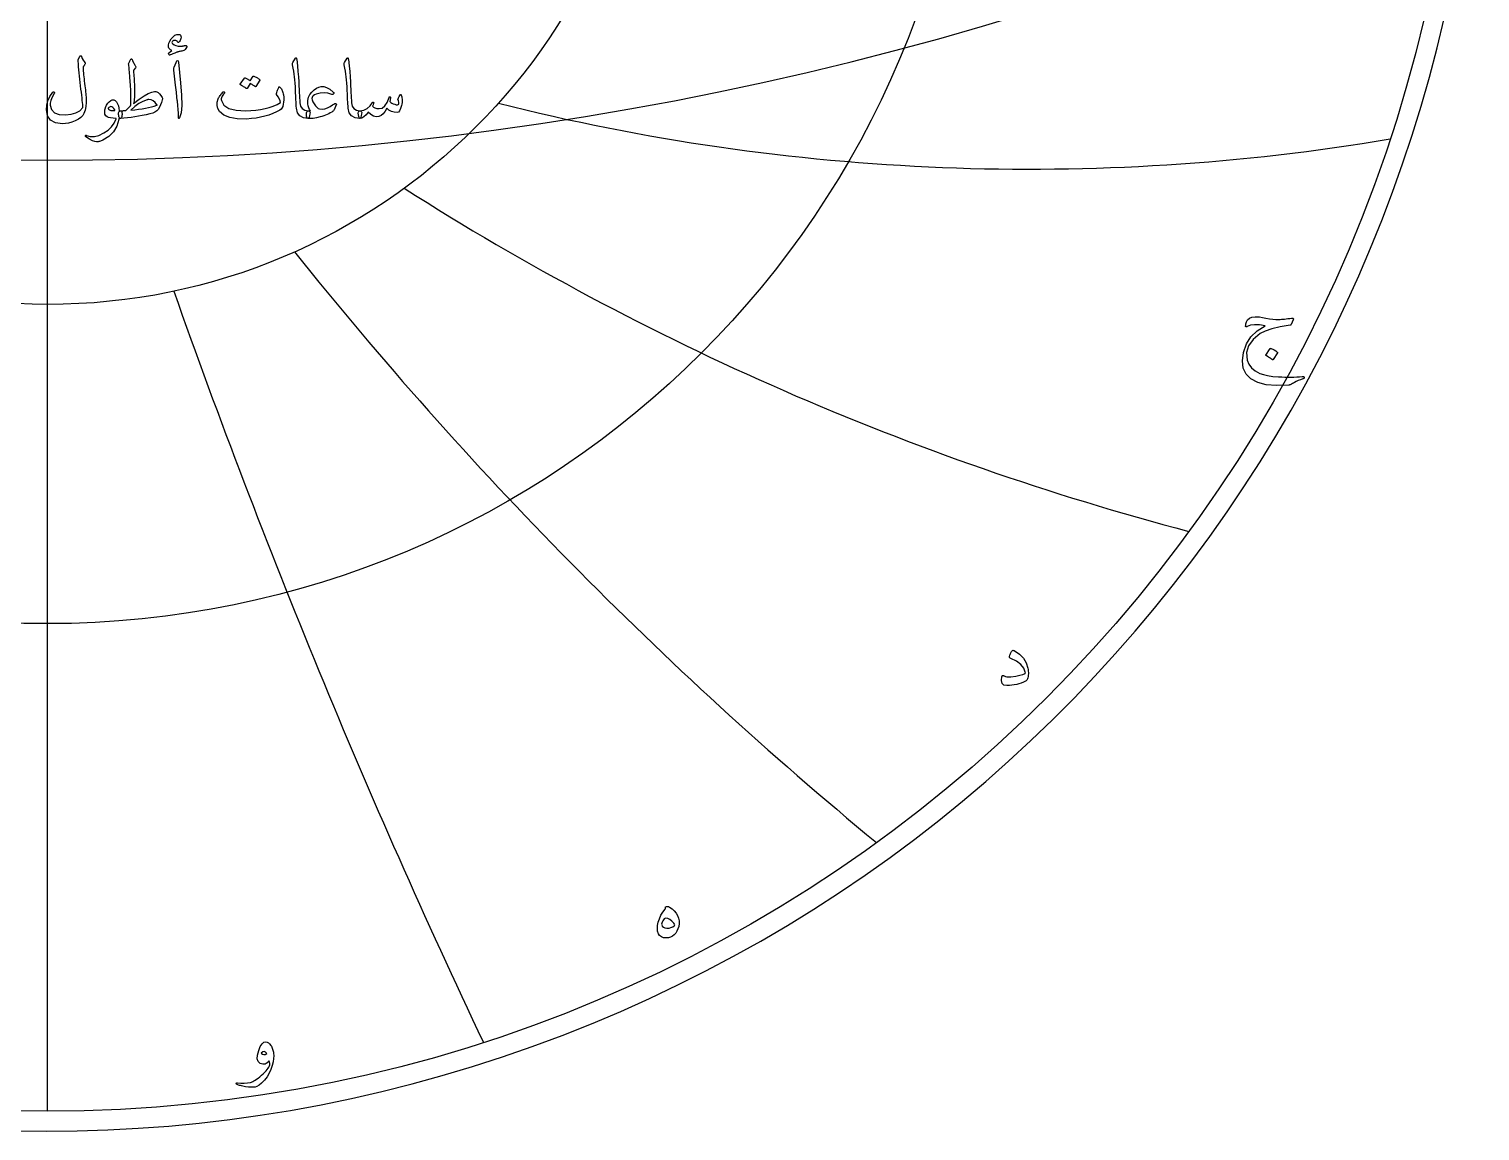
# Model space of a CAD drawing. Header units: millimetres. Extents: x -57 to 57, y -57 to 58.
# Drawn here: x -0.7 to 56.6, y -56.6 to -13 of the extents above; entities that cross this region are included whole.
import ezdxf

# ---------------------------------------------------------------- set-up
doc = ezdxf.new("R2010")
doc.units = ezdxf.units.MM
for name, color, linetype in [('CUT_OUTER', 1, 'Continuous'), ('ENGRAVE', 7, 'Continuous'), ('ENGRAVE_FINE', 8, 'Continuous'), ('TEXT', 5, 'Continuous')]:
    doc.layers.add(name, color=color, linetype=linetype)

msp = doc.modelspace()

# ---------------------------------------------------------------- linework, layer by layer
at = {"layer": 'CUT_OUTER'}
msp.add_arc((-0.0002, -0.0001), 56.5799, 134.296617, 87.801785, dxfattribs=at)
at = {"layer": 'ENGRAVE'}
for points in [[(0, -55.8), (0, 55.8)], [(0, -55.8), (0, -23.9096)]]:
    msp.add_lwpolyline(points, dxfattribs=at)
for radius in [55.8, 36.5261, 23.9096]:
    msp.add_circle((0, 0), radius, dxfattribs=at)
for centre, radius, start, end in [((38.7739, 67.1583), 85.7193, 255.841001, 279.572354), ((72.8839, 72.8839), 109.3539, 237.474909, 255.273424), ((133.5972, 77.1324), 158.53, 218.627668, 230.493344), ((297.6172, 79.7463), 310.2735, 199.413645, 205.346483)]:
    msp.add_arc(centre, radius, start, end, dxfattribs=at)
at = {"layer": 'ENGRAVE_FINE'}
msp.add_arc((0, 113.0953), 131.3065, 245.003172, 294.996828, dxfattribs=at)
at = {"layer": 'TEXT'}
for points in [[(5.3773, -13.8767), (5.3343, -13.8848), (5.2944, -13.8924), (5.2576, -13.8996), (5.2239, -13.9064), (5.1935, -13.913), (5.1666, -13.9196), (5.1432, -13.9262), (5.1233, -13.9328), (5.103, -13.9403), (5.0787, -13.9497), (5.0502, -13.961), (5.0176, -13.9741), (4.9809, -13.9892), (4.9401, -14.0067), (4.8951, -14.0264), (4.846, -14.0483), (4.826, -14.0549), (4.8089, -14.0549), (4.7947, -14.0483), (4.7834, -14.0351), (4.7765, -14.0027), (4.7957, -13.965), (4.8409, -13.9219), (4.912, -13.8734), (4.8576, -13.8425), (4.8163, -13.8091), (4.7883, -13.7732), (4.7734, -13.7348), (4.7706, -13.6624), (4.7883, -13.5838), (4.8267, -13.4991), (4.8857, -13.4081), (4.956, -13.3266), (5.0284, -13.2703), (5.1028, -13.2392), (5.1793, -13.2332), (5.222, -13.2439), (5.2511, -13.2662), (5.2666, -13.3), (5.2684, -13.3454), (5.261, -13.3945), (5.2486, -13.4395), (5.2313, -13.4803), (5.209, -13.517), (5.1868, -13.5428), (5.1662, -13.5541), (5.1472, -13.551), (5.1298, -13.5335), (5.11, -13.5073), (5.0869, -13.4881), (5.0606, -13.476), (5.0308, -13.4708), (4.9997, -13.4708), (4.9723, -13.4774), (4.9486, -13.4906), (4.9285, -13.5104), (4.9139, -13.5343), (4.9096, -13.5566), (4.9156, -13.5772), (4.9318, -13.5962), (4.9929, -13.6414), (5.0671, -13.6746), (5.1546, -13.6958), (5.2552, -13.7051), (5.264, -13.7048), (5.2738, -13.7039), (5.2846, -13.7023), (5.2965, -13.7002), (5.3094, -13.6976), (5.3233, -13.6948), (5.3383, -13.6918), (5.3542, -13.6886), (5.3716, -13.6854), (5.3872, -13.6824), (5.4013, -13.6796), (5.4136, -13.6771), (5.4246, -13.6749), (5.4343, -13.6734), (5.4427, -13.6724), (5.4499, -13.6721), (5.4636, -13.6736), (5.4747, -13.6779), (5.4834, -13.6851), (5.4895, -13.6952), (5.4935, -13.7049), (5.4953, -13.7142), (5.4951, -13.7231), (5.4928, -13.7315), (5.4609, -13.7913), (5.431, -13.8355), (5.4031, -13.8639), (5.3773, -13.8767)], [(1.2721, -14.1011), (1.2779, -14.091), (1.2853, -14.0838), (1.2944, -14.0795), (1.3051, -14.078), (1.3159, -14.0799), (1.3249, -14.0854), (1.3324, -14.0947), (1.3382, -14.1077), (1.3689, -14.1834), (1.4017, -14.2488), (1.4365, -14.3039), (1.4734, -14.3486), (1.4844, -14.3647), (1.4875, -14.3833), (1.4827, -14.4043), (1.4702, -14.4278), (1.4621, -14.4392), (1.4545, -14.4501), (1.4473, -14.4606), (1.4405, -14.4707), (1.4341, -14.4802), (1.4281, -14.4889), (1.4225, -14.4967), (1.4173, -14.5037), (1.4087, -14.5165), (1.4025, -14.5318), (1.3988, -14.5495), (1.3975, -14.5697), (1.4015, -14.6267), (1.4066, -14.6889), (1.413, -14.7563), (1.4207, -14.8288), (1.4293, -14.9064), (1.4388, -14.9892), (1.4491, -15.0772), (1.4603, -15.1703), (1.4727, -15.2632), (1.4838, -15.3506), (1.4934, -15.4324), (1.5015, -15.5086), (1.5084, -15.5794), (1.5143, -15.6451), (1.5191, -15.7056), (1.5229, -15.761), (1.5273, -15.925), (1.5139, -16.0803), (1.4827, -16.2269), (1.4338, -16.3649), (1.3862, -16.446), (1.3126, -16.5208), (1.213, -16.5895), (1.0874, -16.652), (0.9512, -16.7038), (0.8233, -16.7403), (0.7037, -16.7615), (0.5923, -16.7675), (0.3135, -16.7292), (0.1138, -16.624), (-0.0066, -16.452), (-0.0479, -16.2131), (-0.0334, -16.0351), (0.0132, -15.8608), (0.092, -15.6903), (0.2029, -15.5234), (0.2114, -15.5137), (0.2203, -15.5077), (0.2296, -15.5055), (0.2393, -15.5069), (0.2496, -15.5108), (0.2574, -15.516), (0.2628, -15.5224), (0.2657, -15.53), (0.2677, -15.5414), (0.2673, -15.5523), (0.2644, -15.5628), (0.2591, -15.5729), (0.1834, -15.7204), (0.1312, -15.846), (0.1025, -15.9497), (0.0974, -16.0316), (0.1524, -16.208), (0.2714, -16.3311), (0.4544, -16.401), (0.7012, -16.4177), (0.9238, -16.3936), (1.1129, -16.3377), (1.2686, -16.25), (1.391, -16.1306), (1.3884, -16.073), (1.3839, -16.0056), (1.3776, -15.9286), (1.3695, -15.8419), (1.3593, -15.7452), (1.3468, -15.6385), (1.3321, -15.5217), (1.315, -15.3947), (1.299, -15.2637), (1.2837, -15.1348), (1.2693, -15.008), (1.2556, -14.8832), (1.2431, -14.7605), (1.2317, -14.6398), (1.2216, -14.5212), (1.2127, -14.4047), (1.1996, -14.2925), (1.2002, -14.2797), (1.202, -14.2678), (1.2051, -14.2566), (1.2095, -14.2463)], [(3.2851, -14.2199), (3.293, -14.2115), (3.3, -14.2059), (3.3062, -14.2032), (3.3115, -14.2034), (3.3179, -14.2063), (3.3239, -14.2117), (3.3295, -14.2195), (3.3346, -14.2298), (3.3556, -14.2744), (3.3755, -14.3156), (3.3944, -14.3536), (3.4122, -14.3882), (3.4292, -14.4192), (3.4456, -14.446), (3.4614, -14.4687), (3.4765, -14.4872), (3.4877, -14.5025), (3.4914, -14.5186), (3.4877, -14.5355), (3.4765, -14.5532), (3.4105, -14.6357), (3.4021, -14.6499), (3.3965, -14.6662), (3.3938, -14.6846), (3.394, -14.705), (3.4048, -14.8607), (3.4138, -14.9979), (3.4213, -15.1165), (3.427, -15.2165), (3.4314, -15.2982), (3.4345, -15.3617), (3.4363, -15.4071), (3.437, -15.4343), (3.4362, -15.5148), (3.4341, -15.5911), (3.4305, -15.6633), (3.4254, -15.7313), (3.4191, -15.7953), (3.4118, -15.8551), (3.4034, -15.9108), (3.394, -15.9623), (3.6182, -15.7907), (3.8123, -15.6587), (3.9763, -15.5663), (4.1101, -15.5135), (4.1698, -15.4995), (4.2232, -15.4937), (4.2704, -15.4962), (4.3114, -15.5069), (4.3694, -15.537), (4.4245, -15.5845), (4.4767, -15.6492), (4.5259, -15.7313), (4.5336, -15.7509), (4.5367, -15.7734), (4.5352, -15.7988), (4.5292, -15.827), (4.4965, -15.9285), (4.4575, -16.025), (4.4123, -16.1166), (4.361, -16.2032), (4.311, -16.2589), (4.2405, -16.3072), (4.1493, -16.348), (4.0375, -16.3814), (3.8879, -16.4145), (3.7393, -16.4445), (3.5917, -16.4714), (3.4452, -16.4953), (3.2999, -16.5158), (3.156, -16.5328), (3.0136, -16.5463), (2.8726, -16.5563), (2.8568, -16.5518), (2.8421, -16.5382), (2.8287, -16.5155), (2.8166, -16.4837), (2.8058, -16.4447), (2.8001, -16.407), (2.7992, -16.3705), (2.8034, -16.3352), (2.8126, -16.3045), (2.8273, -16.2816), (2.8473, -16.2665), (2.8726, -16.2593), (2.9064, -16.2575), (2.9382, -16.2552), (2.9682, -16.2525), (2.9964, -16.2494), (3.0227, -16.2463), (3.0471, -16.2436), (3.0697, -16.2414), (3.0904, -16.2395), (3.2752, -16.0613), (3.2769, -16.0536), (3.2786, -16.0436), (3.2802, -16.0313), (3.2819, -16.0168), (3.2835, -16), (3.2851, -15.9809), (3.2868, -15.9595), (3.2884, -15.9359), (3.2899, -15.9102), (3.2909, -15.8827), (3.2915, -15.8533), (3.2917, -15.8221), (3.2917, -15.7892), (3.2917, -15.7548), (3.2917, -15.719), (3.2917, -15.6818), (3.2913, -15.6397), (3.2901, -15.5894), (3.288, -15.5308), (3.2851, -15.464), (3.2814, -15.3894), (3.2769, -15.3073), (3.2715, -15.2178), (3.2653, -15.1208), (3.2511, -14.9057), (3.2381, -14.7355), (3.2264, -14.6103), (3.2158, -14.5301), (3.2074, -14.4786), (3.2018, -14.4394), (3.1991, -14.4126), (3.1994, -14.3981), (3.2094, -14.3709), (3.2196, -14.3453), (3.23, -14.3214), (3.2406, -14.2991), (3.2514, -14.2781), (3.2625, -14.2579), (3.2737, -14.2385), (3.2851, -14.2199)], [(5.077, -14.3453), (5.1086, -14.2843), (5.134, -14.2628), (5.1532, -14.281), (5.1662, -14.3387), (5.2421, -15.1472), (5.2872, -15.6435), (5.2973, -16.0399), (5.2724, -16.3365), (5.2123, -16.5332), (5.2014, -16.5493), (5.1917, -16.558), (5.1833, -16.5592), (5.176, -16.553), (5.1703, -16.5433), (5.1662, -16.5307), (5.1637, -16.5153), (5.1629, -16.4969), (5.1629, -16.354), (5.1562, -16.2024), (5.1431, -16.0421), (5.1233, -15.8732), (5.1189, -15.8291), (5.1059, -15.7099), (5.0843, -15.5156), (5.0539, -15.2462), (4.9814, -14.6489), (4.9797, -14.6172), (4.9814, -14.5879), (4.9863, -14.5611), (4.9945, -14.5367)], [(9.7895, -14.1803), (9.7958, -14.1704), (9.8018, -14.1638), (9.8074, -14.1605), (9.8125, -14.1605), (9.8204, -14.1648), (9.8274, -14.1778), (9.8336, -14.1995), (9.8389, -14.2298), (9.8662, -14.4763), (9.8884, -14.7042), (9.9058, -14.9135), (9.9181, -15.1043), (9.9261, -15.2675), (9.9334, -15.4137), (9.9401, -15.543), (9.9462, -15.6554), (9.9515, -15.7509), (9.9557, -15.8295), (9.9589, -15.8912), (9.961, -15.9359), (9.9903, -16.07), (10.0551, -16.1686), (10.1553, -16.2317), (10.2911, -16.2593), (10.3288, -16.2692), (10.3529, -16.2923), (10.3634, -16.3286), (10.3603, -16.3781), (10.3449, -16.4561), (10.3282, -16.5118), (10.3102, -16.5452), (10.2911, -16.5563), (10.1001, -16.5312), (9.9594, -16.4557), (9.8691, -16.3299), (9.829, -16.1537), (9.8228, -16.0695), (9.8171, -15.985), (9.812, -15.9003), (9.8076, -15.8155), (9.8036, -15.7304), (9.7998, -15.6451), (9.7962, -15.5596), (9.7927, -15.4739), (9.7866, -15.3105), (9.7779, -15.1633), (9.7668, -15.0324), (9.7531, -14.9179), (9.7371, -14.8078), (9.7185, -14.6906), (9.6975, -14.5661), (9.6739, -14.4344), (9.6709, -14.4107), (9.6715, -14.389), (9.6758, -14.3694), (9.6838, -14.3519)], [(11.8321, -14.1803), (11.8385, -14.1704), (11.8445, -14.1638), (11.8501, -14.1605), (11.8552, -14.1605), (11.8631, -14.1648), (11.8701, -14.1778), (11.8763, -14.1995), (11.8816, -14.2298), (11.9089, -14.4763), (11.9311, -14.7042), (11.9485, -14.9135), (11.9608, -15.1043), (11.9688, -15.2675), (11.9761, -15.4137), (11.9828, -15.543), (11.9889, -15.6554), (11.9942, -15.7509), (11.9984, -15.8295), (12.0016, -15.8912), (12.0037, -15.9359), (12.033, -16.07), (12.0978, -16.1686), (12.198, -16.2317), (12.3337, -16.2593), (12.3715, -16.2692), (12.3956, -16.2923), (12.4061, -16.3286), (12.403, -16.3781), (12.3876, -16.4561), (12.3709, -16.5118), (12.3529, -16.5452), (12.3337, -16.5563), (12.1428, -16.5312), (12.0021, -16.4557), (11.9118, -16.3299), (11.8717, -16.1537), (11.8655, -16.0695), (11.8598, -15.985), (11.8547, -15.9003), (11.8503, -15.8155), (11.8463, -15.7304), (11.8425, -15.6451), (11.8389, -15.5596), (11.8354, -15.4739), (11.8293, -15.3105), (11.8206, -15.1633), (11.8095, -15.0324), (11.7958, -14.9179), (11.7798, -14.8078), (11.7612, -14.6906), (11.7402, -14.5661), (11.7166, -14.4344), (11.7136, -14.4107), (11.7142, -14.389), (11.7185, -14.3694), (11.7265, -14.3519)], [(8.113, -14.8898), (8.1172, -14.8857), (8.1229, -14.8832), (8.1304, -14.8824), (8.1394, -14.8832), (8.1719, -14.8954), (8.2034, -14.9088), (8.2338, -14.9234), (8.2632, -14.9393), (8.2918, -14.9566), (8.3197, -14.9756), (8.347, -14.9962), (8.3737, -15.0185), (8.3789, -15.0253), (8.3812, -15.0325), (8.3806, -15.0402), (8.377, -15.0482), (8.2186, -15.299), (8.2143, -15.3023), (8.2079, -15.3023), (8.1995, -15.299), (8.189, -15.2924), (8.1817, -15.2863), (8.17, -15.278), (8.1537, -15.2674), (8.1328, -15.2545), (8.1073, -15.2391), (8.0767, -15.2211), (8.0413, -15.2003), (8.0008, -15.1769), (7.8754, -15.3716), (7.8697, -15.3776), (7.8622, -15.379), (7.8532, -15.3759), (7.8424, -15.3683), (7.8332, -15.3617), (7.8185, -15.3518), (7.7985, -15.3386), (7.7731, -15.3221), (7.742, -15.3023), (7.7047, -15.2792), (7.6612, -15.2528), (7.6114, -15.2231), (7.6063, -15.2182), (7.604, -15.2132), (7.6046, -15.2083), (7.6082, -15.2033), (7.7698, -14.9624), (7.774, -14.9583), (7.7797, -14.9558), (7.7872, -14.955), (7.7962, -14.9558), (7.8239, -14.9648), (7.8507, -14.9752), (7.8767, -14.9871), (7.9018, -15.0004), (7.9262, -15.0149), (7.9497, -15.0305), (7.9724, -15.0471), (7.9942, -15.0647)], [(9.1889, -15.3287), (9.211, -15.3566), (9.2313, -15.3873), (9.2498, -15.4209), (9.2664, -15.4574), (9.2811, -15.4966), (9.294, -15.5383), (9.3051, -15.5824), (9.3142, -15.629), (9.3262, -15.7227), (9.3291, -15.8155), (9.3229, -15.9075), (9.3076, -15.9986), (9.2845, -16.0799), (9.2548, -16.1455), (9.2185, -16.1954), (9.1756, -16.2296), (9.0395, -16.3016), (8.8951, -16.3657), (8.7425, -16.422), (8.5816, -16.4705), (8.4125, -16.5107), (8.2351, -16.5423), (8.0495, -16.5652), (7.8556, -16.5794), (7.4922, -16.5757), (7.194, -16.525), (6.9609, -16.4272), (6.793, -16.2824), (6.7242, -16.1692), (6.6924, -16.0473), (6.6978, -15.9167), (6.7402, -15.7775), (6.7546, -15.7475), (6.7712, -15.7169), (6.7901, -15.6856), (6.8112, -15.6538), (6.8346, -15.6213), (6.8603, -15.5882), (6.8882, -15.5545), (6.9184, -15.5201), (6.9286, -15.5104), (6.9391, -15.5044), (6.95, -15.5022), (6.9613, -15.5036), (6.969, -15.5065), (6.9754, -15.5119), (6.9805, -15.5197), (6.9845, -15.53), (6.9863, -15.5397), (6.9853, -15.549), (6.9814, -15.5579), (6.9745, -15.5663), (6.9463, -15.5999), (6.9209, -15.6348), (6.8984, -15.6709), (6.8788, -15.7082), (6.8654, -15.7439), (6.8582, -15.7783), (6.8572, -15.8115), (6.8623, -15.8435), (6.9655, -16.0302), (7.1593, -16.1611), (7.444, -16.2364), (7.8193, -16.256), (8.0257, -16.2481), (8.2224, -16.2309), (8.4093, -16.2044), (8.5866, -16.1686), (8.7544, -16.1235), (8.9129, -16.0692), (9.0621, -16.0055), (9.202, -15.9326), (9.1884, -15.8646), (9.1575, -15.7891), (9.1092, -15.7062), (9.0436, -15.6158), (9.0416, -15.6072), (9.042, -15.5911), (9.0449, -15.5676), (9.0503, -15.5366), (9.0517, -15.5335), (9.0527, -15.5308), (9.0533, -15.5286), (9.0535, -15.5267), (9.0643, -15.4846), (9.0799, -15.4376), (9.1006, -15.3856), (9.1261, -15.3287), (9.1375, -15.3114), (9.1517, -15.3056), (9.1688, -15.3114), (9.1889, -15.3287)], [(11.4031, -16.0184), (11.314, -16.2164), (11.3027, -16.236), (11.2918, -16.2519), (11.2813, -16.2641), (11.2711, -16.2725), (11.2198, -16.3077), (11.1647, -16.3406), (11.1059, -16.3712), (11.0434, -16.3996), (10.9774, -16.4261), (10.9081, -16.4511), (10.8355, -16.4747), (10.7596, -16.4969), (10.6177, -16.5316), (10.4924, -16.553), (10.3834, -16.5613), (10.2911, -16.5563), (10.2558, -16.5402), (10.2325, -16.5085), (10.2211, -16.461), (10.2217, -16.3979), (10.2302, -16.341), (10.2424, -16.2989), (10.2583, -16.2717), (10.2778, -16.2593), (10.2811, -16.2593), (10.2844, -16.2593), (10.2877, -16.2593), (10.2911, -16.2593), (10.3156, -16.2618), (10.3397, -16.2626), (10.3634, -16.2618), (10.3867, -16.2593), (10.3467, -16.2001), (10.3158, -16.1347), (10.2939, -16.0632), (10.2811, -15.9854), (10.2793, -15.8462), (10.3034, -15.7222), (10.3535, -15.6135), (10.4296, -15.5201), (10.5276, -15.4329), (10.6235, -15.3658), (10.7174, -15.319), (10.8091, -15.2924), (10.9081, -15.2926), (11.0203, -15.3295), (11.1457, -15.4032), (11.2843, -15.5135), (11.3, -15.5306), (11.3074, -15.549), (11.3066, -15.5686), (11.2975, -15.5894), (11.2846, -15.6055), (11.2687, -15.6142), (11.2499, -15.6154), (11.2282, -15.6092), (11.0729, -15.5643), (10.9172, -15.5482), (10.7611, -15.561), (10.6045, -15.6026), (10.5425, -15.6288), (10.4948, -15.6579), (10.4616, -15.6899), (10.4428, -15.7247), (10.4383, -15.7689), (10.4511, -15.8254), (10.4812, -15.8943), (10.5286, -15.9755), (10.5864, -16.0576), (10.6408, -16.1191), (10.692, -16.1599), (10.7398, -16.1801), (10.844, -16.1904), (10.9486, -16.1785), (11.0536, -16.1442), (11.1589, -16.0877), (11.2546, -16.0217), (11.3041, -15.9904), (11.3437, -15.9722), (11.3735, -15.9673), (11.3933, -15.9755), (11.4013, -15.9856), (11.4056, -15.9961), (11.4062, -16.0071), (11.4031, -16.0184)], [(2.8066, -16.5926), (2.7293, -16.8642), (2.5996, -17.0917), (2.4175, -17.2751), (2.1829, -17.4143), (2.1502, -17.4284), (2.1178, -17.4411), (2.0858, -17.4524), (2.0543, -17.4622), (2.0233, -17.4703), (1.9932, -17.4766), (1.9639, -17.481), (1.9355, -17.4836), (1.8645, -17.4735), (1.7705, -17.4366), (1.6533, -17.3729), (1.513, -17.2823), (1.498, -17.2693), (1.4891, -17.2567), (1.4864, -17.2446), (1.49, -17.2328), (1.4978, -17.2237), (1.5081, -17.2196), (1.5209, -17.2204), (1.5361, -17.2262), (1.682, -17.2734), (1.8455, -17.2732), (2.0268, -17.2256), (2.2258, -17.1305), (2.3884, -17.0202), (2.5229, -16.8904), (2.6293, -16.7413), (2.7076, -16.5728), (2.707, -16.5668), (2.7052, -16.5621), (2.7021, -16.5586), (2.6978, -16.5563), (2.5841, -16.5497), (2.4874, -16.5365), (2.4076, -16.5167), (2.3446, -16.4903), (2.296, -16.4495), (2.2654, -16.393), (2.2531, -16.3208), (2.2589, -16.2329), (2.2607, -16.2213), (2.263, -16.2094), (2.2657, -16.1973), (2.2687, -16.1851), (2.2723, -16.1724), (2.2762, -16.1591), (2.2805, -16.1452), (2.2852, -16.1306), (2.324, -16.0364), (2.371, -15.9582), (2.4263, -15.8961), (2.4898, -15.8501), (2.5548, -15.825), (2.6144, -15.8254), (2.6687, -15.8514), (2.7176, -15.9029), (2.7602, -15.9747), (2.7926, -16.058), (2.8147, -16.1529), (2.8264, -16.2593), (2.8329, -16.2592), (2.8392, -16.2589), (2.8453, -16.2584), (2.8512, -16.2577), (2.8571, -16.2569), (2.8632, -16.2564), (2.8695, -16.2561), (2.876, -16.256), (2.8982, -16.2608), (2.9155, -16.275), (2.9279, -16.2987), (2.9353, -16.3319), (2.9384, -16.3684), (2.9378, -16.4053), (2.9335, -16.4427), (2.9254, -16.4804), (2.9149, -16.5136), (2.9032, -16.5373), (2.8902, -16.5516), (2.876, -16.5563), (2.8132, -16.5563), (2.8128, -16.5623), (2.8116, -16.5703), (2.8095, -16.5804), (2.8066, -16.5926)], [(3.9946, -15.8105), (3.9779, -15.8111), (3.9608, -15.813), (3.9433, -15.8161), (3.9253, -15.8204), (3.7632, -15.8841), (3.6036, -15.973), (3.4464, -16.0871), (3.2917, -16.2263), (3.4462, -16.2119), (3.5929, -16.195), (3.7317, -16.1756), (3.8627, -16.1537), (3.9858, -16.1292), (4.1011, -16.1017), (4.2085, -16.0714), (4.3081, -16.0382), (4.3174, -16.0343), (4.3222, -16.0291), (4.3224, -16.0227), (4.318, -16.0151), (4.2471, -15.9281), (4.1695, -15.865), (4.0854, -15.8258), (3.9946, -15.8105)], [(13.9342, -15.6158), (13.9415, -15.6109), (13.9499, -15.6125), (13.9596, -15.6208), (13.9705, -15.6356), (13.9823, -15.6608), (13.9912, -15.6967), (13.9972, -15.7433), (14.0002, -15.8006), (14.0013, -15.8658), (13.9978, -15.9293), (13.9897, -15.9912), (13.9771, -16.0514), (13.9404, -16.1686), (13.8996, -16.2527), (13.8546, -16.3039), (13.8055, -16.322), (13.6894, -16.3152), (13.582, -16.2849), (13.4832, -16.2311), (13.393, -16.1537), (13.3312, -16.2756), (13.2577, -16.3707), (13.1728, -16.439), (13.0762, -16.4804), (12.975, -16.4895), (12.8725, -16.4639), (12.7687, -16.4037), (12.6637, -16.3088), (12.5788, -16.4171), (12.4954, -16.4944), (12.4138, -16.5408), (12.3337, -16.5563), (12.3177, -16.5472), (12.3024, -16.52), (12.288, -16.4746), (12.2743, -16.4111), (12.2694, -16.3484), (12.2776, -16.3022), (12.2991, -16.2725), (12.3337, -16.2593), (12.486, -16.2249), (12.6192, -16.1578), (12.7335, -16.0582), (12.8287, -15.926), (12.8339, -15.9188), (12.8395, -15.9136), (12.8455, -15.9105), (12.8518, -15.9095), (12.8597, -15.9103), (12.8667, -15.9128), (12.8729, -15.9169), (12.8782, -15.9227), (12.8813, -15.9405), (12.8741, -15.9706), (12.8566, -16.0131), (12.8287, -16.0679), (12.8653, -16.1102), (12.922, -16.1413), (12.9989, -16.1613), (13.096, -16.1702), (13.2171, -16.1448), (13.3229, -16.0621), (13.4135, -15.9221), (13.4887, -15.7247), (13.4925, -15.7146), (13.497, -15.7074), (13.5024, -15.7031), (13.5085, -15.7016), (13.5178, -15.7024), (13.5259, -15.7049), (13.5327, -15.709), (13.5382, -15.7148), (13.5424, -15.7231), (13.5448, -15.7313), (13.5457, -15.7396), (13.5448, -15.7478), (13.5118, -15.8864), (13.5504, -15.9207), (13.5968, -15.9508), (13.6511, -15.9768), (13.7131, -15.9986), (13.7736, -16.0128), (13.8196, -16.0159), (13.8511, -16.0079), (13.8682, -15.9887), (13.8738, -15.9594), (13.8707, -15.9178), (13.859, -15.8637), (13.8385, -15.7973), (13.8421, -15.7785), (13.8592, -15.742), (13.8899, -15.6878), (13.9342, -15.6158)], [(2.6482, -16.223), (2.6136, -16.1626), (2.5757, -16.1199), (2.5344, -16.0949), (2.4898, -16.0877), (2.4632, -16.0947), (2.4395, -16.1059), (2.4187, -16.1211), (2.4008, -16.1405), (2.395, -16.1508), (2.3941, -16.162), (2.3983, -16.1739), (2.4073, -16.1867), (2.4414, -16.2166), (2.4907, -16.237), (2.5552, -16.248), (2.635, -16.2494), (2.6433, -16.2478), (2.6482, -16.2428), (2.6499, -16.2346), (2.6482, -16.223)], [(49.203, -24.5114), (49.1185, -24.7014), (49.1108, -24.714), (49.1018, -24.7234), (49.0915, -24.7298), (49.0798, -24.7331), (48.6893, -24.7947), (48.3626, -24.8704), (48.0997, -24.9602), (47.9006, -25.064), (47.6214, -25.2917), (47.4421, -25.5418), (47.3627, -25.8144), (47.3832, -26.1094), (47.4452, -26.2692), (47.5504, -26.4104), (47.6986, -26.5332), (47.89, -26.6374), (48.0245, -26.6841), (48.1919, -26.7219), (48.3923, -26.751), (48.6257, -26.7712), (48.7498, -26.7771), (48.8721, -26.7809), (48.9927, -26.7824), (49.1115, -26.7818), (49.2281, -26.7791), (49.342, -26.7747), (49.4534, -26.7686), (49.562, -26.7606), (49.5876, -26.7589), (49.6078, -26.7606), (49.6228, -26.7659), (49.6324, -26.7747), (49.6377, -26.7855), (49.6395, -26.7967), (49.6377, -26.8084), (49.6324, -26.8205), (49.6286, -26.827), (49.6241, -26.8324), (49.6189, -26.8366), (49.6131, -26.8398), (49.6068, -26.8426), (49.6003, -26.8456), (49.5936, -26.8487), (49.5867, -26.8522), (49.4853, -26.8845), (49.3957, -26.9182), (49.3181, -26.9531), (49.2523, -26.9894), (49.2102, -27.0156), (49.1718, -27.0378), (49.1371, -27.0561), (49.1062, -27.0704), (49.0795, -27.0814), (49.0574, -27.0898), (49.0399, -27.0955), (49.027, -27.0986), (48.5456, -27.1164), (48.1364, -27.0818), (47.7994, -26.9949), (47.5345, -26.8557), (47.3431, -26.6647), (47.23, -26.4262), (47.1953, -26.1402), (47.2388, -25.8067), (47.3541, -25.4708), (47.5345, -25.1846), (47.78, -24.9481), (48.0907, -24.7613), (47.8707, -24.7193), (47.6788, -24.7094), (47.5152, -24.7316), (47.3796, -24.7859), (47.3678, -24.7903), (47.3568, -24.793), (47.3466, -24.7938), (47.3374, -24.793), (47.3297, -24.7901), (47.3242, -24.785), (47.3209, -24.7778), (47.3198, -24.7683), (47.3246, -24.7245), (47.3321, -24.6812), (47.3422, -24.6383), (47.355, -24.5958), (47.3999, -24.5133), (47.4712, -24.4524), (47.5688, -24.413), (47.6929, -24.3952), (47.7715, -24.3959), (47.8698, -24.4049), (47.9879, -24.4223), (48.1259, -24.448), (48.2682, -24.4737), (48.3996, -24.4911), (48.5199, -24.5001), (48.6292, -24.5008), (48.6818, -24.4985), (48.7375, -24.4951), (48.7962, -24.4906), (48.858, -24.485), (48.9229, -24.478), (48.9909, -24.4696), (49.062, -24.4595), (49.1361, -24.448), (49.1786, -24.4467), (49.2039, -24.4568), (49.212, -24.4784), (49.203, -24.5114)], [(48.2948, -25.6518), (48.2992, -25.6474), (48.3054, -25.6448), (48.3133, -25.6439), (48.323, -25.6448), (48.3914, -25.6725), (48.4559, -25.7064), (48.5164, -25.7464), (48.5729, -25.7926), (48.5784, -25.7997), (48.5808, -25.8067), (48.5802, -25.8138), (48.5764, -25.8208), (48.411, -26.0883), (48.4048, -26.0947), (48.3969, -26.0962), (48.3872, -26.0929), (48.3758, -26.0848), (48.3659, -26.0778), (48.3503, -26.0672), (48.3289, -26.0531), (48.3019, -26.0355), (48.2687, -26.0144), (48.2288, -25.9898), (48.1824, -25.9616), (48.1294, -25.9299), (48.1224, -25.9246), (48.1188, -25.9194), (48.1188, -25.9141), (48.1224, -25.9088)], [(37.9931, -37.82), (38.007, -37.7781), (38.0208, -37.7404), (38.0343, -37.7068), (38.0476, -37.6775), (38.0605, -37.652), (38.0727, -37.6304), (38.0843, -37.6124), (38.0951, -37.5983), (38.1121, -37.5846), (38.1312, -37.5789), (38.1526, -37.5811), (38.1761, -37.5912), (38.3844, -37.7309), (38.5448, -37.8931), (38.6572, -38.0776), (38.7217, -38.2847), (38.7307, -38.3438), (38.7367, -38.4017), (38.7395, -38.4582), (38.7393, -38.5135), (38.7358, -38.5669), (38.7287, -38.6182), (38.7182, -38.6672), (38.7041, -38.7141), (38.6916, -38.7392), (38.6751, -38.7616), (38.6546, -38.7814), (38.6302, -38.7986), (38.5461, -38.8397), (38.4595, -38.8751), (38.3701, -38.9048), (38.2782, -38.9288), (38.184, -38.9475), (38.0881, -38.9614), (37.9904, -38.9704), (37.891, -38.9746), (37.7731, -38.9548), (37.7009, -38.8883), (37.6745, -38.7753), (37.6939, -38.6155), (37.7005, -38.5982), (37.7097, -38.5847), (37.7216, -38.5753), (37.7361, -38.5698), (37.7486, -38.5713), (37.7616, -38.5759), (37.775, -38.5836), (37.7889, -38.5944), (37.8318, -38.6175), (37.8901, -38.6305), (37.9638, -38.6334), (38.0529, -38.6261), (38.2463, -38.5979), (38.404, -38.5663), (38.5261, -38.5311), (38.6126, -38.4923), (38.617, -38.4871), (38.6196, -38.4783), (38.6205, -38.4659), (38.6196, -38.4501), (38.56, -38.2838), (38.4445, -38.1368), (38.2731, -38.0092), (38.0459, -37.901), (38.0162, -37.8854), (37.9975, -37.8667), (37.9898, -37.8449), (37.9931, -37.82)], [(24.4177, -47.7174), (24.4478, -47.7036), (24.4819, -47.7007), (24.52, -47.7089), (24.562, -47.728), (24.6665, -47.798), (24.7547, -47.8776), (24.8267, -47.9669), (24.8823, -48.0659), (24.9208, -48.1691), (24.9413, -48.2745), (24.9437, -48.3821), (24.9281, -48.4918), (24.8997, -48.5919), (24.8603, -48.681), (24.81, -48.7591), (24.7486, -48.8262), (24.6793, -48.8801), (24.6051, -48.9186), (24.5262, -48.9417), (24.4423, -48.9494), (24.3328, -48.9415), (24.2435, -48.9107), (24.1744, -48.857), (24.1255, -48.7805), (24.0963, -48.6874), (24.0859, -48.5807), (24.0945, -48.4604), (24.122, -48.3264), (24.1667, -48.1874), (24.2267, -48.0554), (24.3022, -47.9304), (24.3931, -47.8125), (24.3961, -47.807), (24.3983, -47.7975), (24.3997, -47.7841), (24.4001, -47.7667), (24.4012, -47.7478), (24.4045, -47.7333), (24.41, -47.7232), (24.4177, -47.7174)], [(24.7521, -48.4742), (24.7668, -48.4558), (24.7688, -48.432), (24.758, -48.403), (24.7345, -48.3686), (24.6529, -48.2798), (24.5735, -48.2173), (24.4962, -48.1812), (24.4212, -48.1715), (24.3856, -48.1779), (24.3526, -48.197), (24.3222, -48.2289), (24.2945, -48.2736), (24.2723, -48.3218), (24.2584, -48.3642), (24.2529, -48.401), (24.2558, -48.432), (24.2804, -48.489), (24.3227, -48.5297), (24.3825, -48.5541), (24.4599, -48.5622), (24.5455, -48.5567), (24.6227, -48.5402), (24.6916, -48.5127), (24.7521, -48.4742)], [(8.3357, -53.3919), (8.4, -53.2427), (8.4695, -53.1367), (8.5443, -53.0737), (8.6244, -53.0539), (8.6745, -53.0627), (8.7229, -53.0891), (8.7696, -53.1331), (8.8145, -53.1947), (8.836, -53.2304), (8.8549, -53.2669), (8.8712, -53.3043), (8.8849, -53.3426), (8.8965, -53.382), (8.9069, -53.4227), (8.9159, -53.4647), (8.9236, -53.508), (8.9308, -53.6046), (8.9245, -53.7183), (8.9044, -53.8492), (8.8708, -53.9973), (8.8211, -54.1506), (8.7529, -54.2974), (8.6662, -54.4375), (8.561, -54.5711), (8.4508, -54.6874), (8.3525, -54.7726), (8.266, -54.8265), (8.1914, -54.8491), (8.1153, -54.8531), (8.0277, -54.8509), (7.9287, -54.8425), (7.8183, -54.828), (7.7623, -54.8189), (7.7105, -54.8091), (7.6629, -54.7987), (7.6194, -54.7875), (7.5799, -54.7762), (7.5442, -54.7651), (7.5122, -54.7542), (7.4839, -54.7435), (7.4672, -54.7343), (7.4557, -54.7242), (7.4496, -54.7132), (7.4487, -54.7013), (7.4542, -54.6894), (7.4637, -54.6819), (7.4771, -54.6789), (7.4945, -54.6802), (7.6302, -54.6934), (7.7629, -54.6943), (7.8924, -54.6828), (8.0189, -54.6591), (8.058, -54.647), (8.1012, -54.6283), (8.1486, -54.603), (8.2002, -54.5711), (8.256, -54.5326), (8.3159, -54.4875), (8.3801, -54.4358), (8.4484, -54.3775), (8.5153, -54.3172), (8.5751, -54.2595), (8.6279, -54.2045), (8.6737, -54.1522), (8.7122, -54.1022), (8.7432, -54.0545), (8.7667, -54.009), (8.7828, -53.9656), (8.7735, -53.9001), (8.7634, -53.8512), (8.7524, -53.8191), (8.7405, -53.8037), (8.669, -53.888), (8.5883, -53.9331), (8.4983, -53.939), (8.3991, -53.9058), (8.3173, -53.8341), (8.2794, -53.7245), (8.2856, -53.5771), (8.3357, -53.3919)], [(8.6561, -53.5221), (8.6041, -53.4592), (8.5505, -53.4359), (8.495, -53.4521), (8.4378, -53.508), (8.4845, -53.5459), (8.5364, -53.5608), (8.5936, -53.5529), (8.6561, -53.5221)]]:
    msp.add_lwpolyline(points, close=True, dxfattribs=at)

doc.saveas('drawing.dxf')
